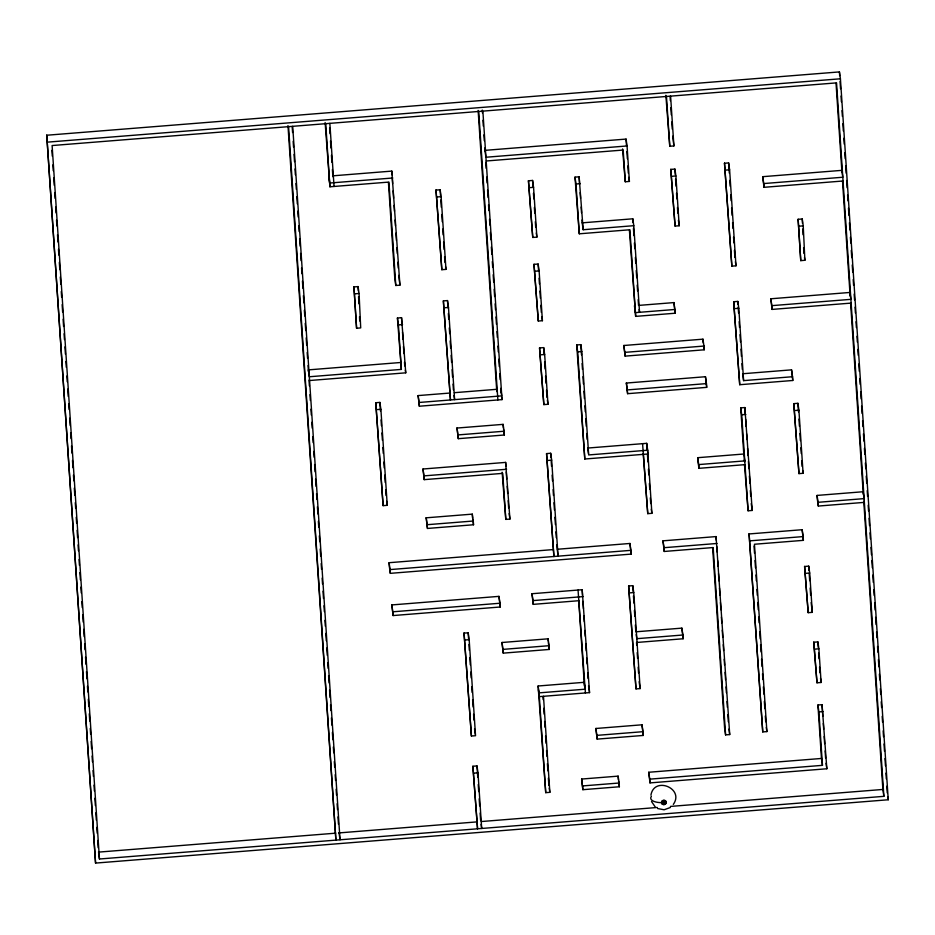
<?xml version="1.0" encoding="UTF-8"?>
<svg xmlns="http://www.w3.org/2000/svg" width="935" height="935" viewBox="0 0 935 935"><rect width="100%" height="100%" fill="white"/><g stroke="black" fill="none" stroke-linecap="round" stroke-linejoin="round"><path stroke-width="1.4" d="M664.189 800.266L663.534 804.649M650.924 795.182C654.126 775.805 684.724 788.474 673.317 804.392M664.645 800.348L663.067 804.556M665.077 800.524L662.635 804.392M665.463 800.769L662.249 804.147M665.79 801.073L661.933 803.843M670.348 807.513L664.107 809.78L657.632 808.53M666.036 801.435L661.688 803.481M666.199 801.833L661.512 803.072M666.281 802.265L661.466 802.218M798.128 219.339L802.242 218.965L803.235 225.838L804.883 260.269L800.757 260.643L798.128 219.339L800.757 260.643M799.109 226.212L803.235 225.838M353.944 286.952L358.07 286.577L359.063 293.461L360.711 327.893L356.586 328.267L353.944 286.952L356.586 328.267M354.938 293.835L359.063 293.461M46.75 135.236L839.431 71.913L840.425 78.785L888.25 799.764L95.569 863.087L46.75 135.236L95.569 863.087M47.743 142.12L840.425 78.785M627.058 145.965L626.064 139.081L484.938 150.36L485.919 157.244L627.058 145.965L629.407 181.437L625.281 181.776L622.57 148.934M486.177 160.995L623.178 150.044L625.281 181.776M665.86 95.276L669.776 146.257L673.901 145.93L670.594 96.13M333 175.815L391.823 171.105L399.923 285.163L395.797 285.491L394.804 278.607L388.434 182.477M392.817 177.989L329.669 183.038L328.676 176.154M325.123 122.543L329.915 186.79L388.937 182.08L395.797 285.491M724.496 163.239L728.622 162.912L729.616 169.796L735.985 265.82L731.86 266.148L724.496 163.239L731.86 266.148M528.45 180.782L532.588 180.455L533.569 187.339L536.877 237.128L532.751 237.455L528.45 180.782L532.751 237.455M638.652 305.406L673.96 302.589L675.199 313.225L635.66 316.381L629.909 229.765L579.291 233.808L575.002 177.136L579.127 176.808L583.171 229.73L633.79 225.686L639.54 312.302L639.143 309.543M670.781 169.41L674.906 169.083L675.9 175.967L679.196 225.756L675.07 226.083L670.781 169.41L675.07 226.083M436.014 190.097L440.14 189.77L441.133 196.654L445.96 269.385L441.834 269.712L436.014 190.097L441.834 269.712M725.49 170.123L729.616 169.796M529.444 187.666L533.569 187.339M671.762 176.294L675.9 175.967M575.002 177.136L575.995 184.02L580.121 183.692M437.007 196.981L441.133 196.654M762.738 176.68L841.816 170.357L842.809 177.241L763.731 183.564L762.738 176.68L763.977 187.316L843.054 180.993M581.991 219.97L582.189 222.846L632.796 218.802L633.79 225.686M534.002 264.36L538.128 264.032L539.121 270.916L542.417 320.705L538.291 321.032L534.002 264.36L538.291 321.032M534.995 271.243L539.121 270.916M443.365 300.895L450.471 399.958L443.365 300.895L447.491 300.567L448.484 307.451L454.597 399.631L454.001 395.505M444.359 307.779L448.484 307.451M400.379 362.523L308.328 369.886L309.321 376.758L401.36 369.407L397.422 318.017L401.547 317.69L405.743 372.831L309.567 380.522M397.422 318.017L398.415 324.901L402.541 324.574M733.683 301.748L737.808 301.409L738.802 308.293L743.606 380.639L792.541 376.723L792.787 380.487L739.725 384.717L733.683 301.748L739.725 384.717M770.837 298.779L849.915 292.456L850.908 299.34L771.831 305.651L770.837 298.779L772.076 309.415L851.154 303.092M674.941 309.473L635.414 312.629L634.421 305.745M734.676 308.62L738.802 308.293M539.542 347.937L543.667 347.61L544.661 354.494L547.968 404.282L543.843 404.61L539.542 347.937L543.843 404.61M646.962 447.094L647.943 453.978L584.796 459.015L576.696 344.968L580.834 344.641L581.815 351.525L588.676 454.936L647.698 450.214L651.882 513.327L647.756 513.654L643.245 453.709M623.89 345.494L702.956 339.171L703.95 346.055L704.207 349.807L625.129 356.13L623.89 345.494L625.129 356.13M540.535 354.821L544.661 354.494M576.696 344.968L577.69 351.852L581.815 351.525M624.884 352.366L703.95 346.055M482.869 111.136L502.001 399.619L419.348 406.222L418.109 395.587L450.016 393.039M454.363 392.688L496.415 389.334M375.765 402.74L379.891 402.412L380.884 409.296L387.254 505.321L383.116 505.648L375.765 402.74L383.116 505.648M626.38 383.046L705.457 376.723L706.439 383.607L706.696 387.359L627.619 393.682L626.38 383.046L627.619 393.682M742.612 373.755L791.548 369.851L792.541 376.723M418.109 395.587L419.102 402.471L501.756 395.867L500.763 388.983M376.747 409.623L380.884 409.296M627.373 389.918L706.439 383.607M457.051 428.043L503.112 424.361L504.094 431.234L504.351 434.997L458.29 438.679L457.051 428.043L458.29 438.679M743.816 454.433L740.719 407.882L744.856 407.555L752.207 510.452L748.082 510.791L744.482 464.625M793.792 403.639L797.917 403.312L798.911 410.196L803.095 473.297L798.969 473.624L793.792 403.639L798.969 473.624M458.045 434.915L504.094 431.234M740.719 407.882L741.712 414.766L745.838 414.427M794.773 410.523L798.911 410.196M647.698 450.214L646.704 443.342L587.694 448.052L588.477 453.557M546.554 453.592L553.917 556.5L546.554 453.592L550.68 453.265L551.673 460.149L558.043 556.173L556.757 544.918M505.8 519.404L502.738 473.367L424.221 479.643L422.982 469.008L505.636 462.404L509.926 519.077L505.8 519.404L502.13 472.233M547.548 460.476L551.673 460.149M422.982 469.008L423.976 475.88L506.618 469.276M697.72 457.694L743.781 454.013L744.774 460.897L698.714 464.578L697.72 457.694L697.978 461.446L698.959 468.33L745.02 464.648M426.22 517.815L472.28 514.133L473.274 521.017L473.519 524.769L427.459 528.45L426.22 517.815L427.459 528.45M427.213 524.699L473.274 521.017M817.073 495.421L863.134 491.74L864.127 498.624L818.067 502.305L817.073 495.421L817.319 499.173L818.312 506.057L864.372 502.375M557.412 549.254L629.968 543.469L631.207 554.104L390.327 573.342L389.334 566.458L389.089 562.706L553.053 549.605M725.595 734.887L713.171 547.548L664.236 551.463L662.997 540.827L716.058 536.585L729.721 734.559L725.595 734.887L724.602 728.003L712.657 547.898M749.087 533.943L802.148 529.713L803.142 536.585L803.387 540.348L754.451 544.252L766.887 731.591L762.75 731.918L749.087 533.943L762.75 731.918M389.089 562.706L390.07 569.59L630.961 550.341M662.997 540.827L663.99 547.7L717.051 543.469M750.08 540.827L803.142 536.585M804.591 566.481L808.717 566.142L809.71 573.026L812.316 612.355L808.191 612.682L804.591 566.481L808.191 612.682M391.882 604.922L498.963 596.366L499.956 603.239L500.202 607.002L393.121 615.557L391.882 604.922L393.121 615.557M579.291 600.679L533.231 604.361L531.992 593.725L582.178 589.716L589.541 692.625L539.355 696.633L538.361 689.749M628.636 586L632.761 585.672L633.755 592.556L640.124 688.581L635.999 688.908L628.636 586L635.999 688.908M805.584 573.354L809.71 573.026M392.875 611.794L499.956 603.239M531.992 593.725L532.985 600.609L583.171 596.6M629.629 592.883L633.755 592.556M464.041 633.124L468.178 632.796L469.171 639.68L475.541 735.705L471.404 736.032L464.041 633.124L471.404 736.032M465.034 640.008L469.171 639.68M502.025 642.497L548.085 638.815L549.067 645.699L549.324 649.451L503.264 653.133L502.025 642.497L503.264 653.133M635.823 631.803L681.884 628.133L682.877 635.005L683.123 638.769L637.062 642.438M503.018 649.381L549.067 645.699M682.877 635.005L636.817 638.687L636.221 634.561M813.766 642.24L817.891 641.913L818.885 648.797L821.117 682.48L816.991 682.807L813.766 642.24L816.991 682.807M814.759 649.124L818.885 648.797M538.104 685.998L584.165 682.316L585.158 689.2L539.098 692.87L538.104 685.998L545.724 792.658L549.85 792.331L543.48 696.294M821.468 758.46L817.926 705.013L822.052 704.686L826.844 768.769L649.989 782.899L648.738 772.263L821.468 758.46L822.461 765.344L649.731 779.147L648.738 772.263M595.934 728.482L641.994 724.8L642.988 731.684L643.233 735.448L597.173 739.117L595.934 728.482L597.173 739.117M817.926 705.013L818.92 711.897L823.045 711.57M596.927 735.366L642.988 731.684M472.876 766.256L477.563 828.796L472.876 766.256L477.002 765.929L477.995 772.813L481.689 828.468L481.093 824.343M473.87 773.14L477.995 772.813M581.64 779.054L618.128 776.132L619.122 783.016L619.367 786.767L582.879 789.689L581.64 779.054L582.879 789.689M582.634 785.926L619.122 783.016M98.455 852.124L335.677 833.178M338.587 832.945L476.838 821.9M481.209 821.549L657.305 807.478M670.407 806.426L882.885 789.456L883.867 796.339L99.449 859.008L98.654 853.503M666.258 802.697L661.571 801.798M666.152 803.118L663.873 802.557A12.435 5.201 -3.8 0 1 651.403 796.339M665.954 803.516L661.77 801.4M665.673 803.878L662.05 801.038M655.201 806.905L651.508 801.505M665.323 804.182L662.401 800.734M664.914 804.416L662.798 800.5M664.469 804.579L663.242 800.337M887.853 797.006L888.25 799.764M804.486 257.511L804.883 260.269M792.787 380.487L791.548 369.851M802.697 470.55L803.095 473.297M803.387 540.348L802.148 529.713M812.316 612.355L811.136 602.561M820.521 678.354L821.117 682.48M826.049 763.264L826.844 768.769M735.389 261.683L735.985 265.82M742.811 375.134L743.606 380.639M751.226 503.579L752.207 510.452M744.237 459.143L744.622 461.902M766.291 727.453L766.887 731.591M703.611 345.681L704.207 349.807M673.901 145.93L672.721 136.194M706.696 387.359L705.457 376.723M678.401 220.251L679.196 225.756M675.199 313.225L673.96 302.589M728.926 729.055L729.721 734.559M628.811 177.311L629.407 181.437M683.123 638.769L681.884 628.133M635.66 316.381L629.407 230.15M642.579 443.669L647.756 513.654M651.286 509.201L651.882 513.327M631.207 554.104L629.968 543.469M582.189 222.846L583.171 229.73M639.131 681.697L640.124 688.581M643.233 735.448L641.994 724.8M618.573 781.263L619.367 786.767M536.281 233.002L536.877 237.128M541.832 316.579L542.417 320.705M578.052 590.043L585.415 692.952M547.372 400.157L547.968 404.282M588.547 685.741L589.541 692.625M548.331 642.567L549.324 649.451M501.604 396.861L502.001 399.619M503.556 429.492L504.351 434.997M549.254 788.193L549.85 792.331M509.131 513.572L509.926 519.077M500.202 607.002L498.963 596.366M445.563 266.639L445.96 269.385M472.724 519.264L473.519 524.769M474.548 728.821L475.342 734.326M399.923 285.163L398.742 275.369M405.346 370.085L405.743 372.831M386.658 501.195L387.254 505.321M339.043 832.91L340.036 839.782L292.702 126.319M663.71 800.255L664.002 804.649M839.431 71.913L839.677 75.665M840.062 81.485L840.553 88.767M841.033 96.048L841.418 101.868M842.003 110.611L842.388 116.431M842.867 123.712L843.347 130.993M843.837 138.275L844.223 144.095M844.796 152.837L845.182 158.658M845.672 165.939L846.152 173.22M846.631 180.502L847.122 187.783M847.601 195.064L847.987 200.885M848.466 208.166L848.957 215.447M849.436 222.729L849.915 229.998M850.406 237.28L850.792 243.112M851.271 250.393L851.75 257.674M852.241 264.944L852.72 272.225M853.199 279.507L853.585 285.339M854.169 294.069L854.555 299.89M855.034 307.171L855.42 313.003M856.004 321.733L856.39 327.554M856.974 336.296L857.36 342.117M857.839 349.398L858.225 355.218M858.809 363.96L859.288 371.242M859.768 378.523L860.153 384.343M860.644 391.625L861.123 398.906M861.602 406.187L862.093 413.469M862.573 420.75L862.958 426.57M863.437 433.852L863.928 441.133M864.408 448.414L864.793 454.235M865.378 462.977L865.763 468.797M866.242 476.079L866.722 483.36M867.212 490.641L867.598 496.462M868.171 505.192L868.557 511.024M869.047 518.306L869.527 525.587M870.006 532.856L870.391 538.689M870.976 547.419L871.455 554.7M871.841 560.521L872.332 567.802M872.811 575.083L873.29 582.365M873.781 589.646L874.167 595.466M874.646 602.748L875.125 610.029M875.616 617.31L876.095 624.592M876.574 631.873L876.96 637.693M877.544 646.436L877.93 652.256M878.409 659.537L878.9 666.819M879.379 674.1L879.765 679.92M880.349 688.663L880.735 694.483M881.214 701.764L881.6 707.585M882.184 716.327L882.57 722.147M883.143 730.878L883.528 736.71M884.019 743.991L884.498 751.272M884.977 758.554L885.468 765.823M885.948 773.105L886.333 778.937M886.812 786.218L887.257 792.88M883.867 796.339L836.544 82.876L52.115 145.544L99.449 859.008M836.042 83.273L841.932 172.087M842.505 180.829L850.16 296.208M850.616 303.139L863.297 494.241M863.753 501.16L882.885 789.456M818.067 502.305L818.312 506.057M817.891 641.913L818.265 647.523M818.639 653.144L819.013 658.754M819.574 667.181L819.937 672.791M822.052 704.686L822.823 716.245M823.303 723.468L823.688 729.242M824.167 736.464L824.647 743.687M825.126 750.91L825.605 758.133M818.92 711.897L822.461 765.344M797.917 403.312L798.49 411.914M798.957 419.09L799.437 426.255M799.916 433.431L800.383 440.607M800.863 447.772L801.248 453.51M801.716 460.686L802.101 466.413M808.717 566.142L809.009 570.514M809.196 573.424L809.687 580.717M810.166 587.998L810.645 595.279M763.731 183.564L763.977 187.316M771.831 305.651L772.076 309.415M728.622 162.912L729.3 173.092M729.779 180.373L730.165 186.194M730.749 194.924L731.135 200.744M731.614 208.014L732.093 215.284M732.584 222.565L732.97 228.385M733.543 237.116L733.928 242.936M734.419 250.206L734.898 257.476M737.808 301.409L738.007 304.307M738.194 307.206L738.58 312.991M739.153 321.663L739.538 327.46M740.017 334.695L740.497 341.929M740.976 349.164L741.455 356.399M741.934 363.621L742.32 369.418M744.856 407.555L745.242 413.375M745.627 419.196L746.107 426.465M746.586 433.735L746.971 439.555M747.556 448.286L748.035 455.567M748.421 461.387L748.9 468.657M749.391 475.927L749.87 483.208M750.349 490.478L750.735 496.298M754.042 546.052L754.522 553.286M755.001 560.521L755.48 567.755M755.959 574.99L756.345 580.775M756.918 589.459L757.303 595.244M757.782 602.479L758.262 609.713M758.741 616.995L759.126 622.815M759.711 631.546L760.19 638.827M760.576 644.647L761.067 651.929M761.546 659.198L762.025 666.48M762.516 673.761L762.902 679.581M763.381 686.863L763.86 694.132M764.351 701.414L764.83 708.695M765.309 715.976L765.695 721.797M741.712 414.766L748.082 510.791M702.956 339.171L703.213 342.923M716.058 536.585L716.303 540.337M716.689 546.122L717.075 551.919M717.648 560.591L718.033 566.388M718.512 573.622L718.992 580.857M719.471 588.08L719.95 595.314M720.429 602.549L720.908 609.784M721.399 617.053L721.785 622.874M722.264 630.143L722.743 637.425M723.234 644.706L723.62 650.526M724.193 659.257L724.578 665.077M725.069 672.358L725.548 679.64M726.028 686.921L726.413 692.741M726.998 701.472L727.383 707.292M727.862 714.574L728.342 721.855M698.714 464.578L698.959 468.33M670.079 96.363L670.36 100.629M670.839 107.747L671.307 114.853M671.774 121.971L672.253 129.088M674.906 169.083L675.28 174.775M675.561 179.041L676.04 186.159M676.508 193.264L676.882 198.956M677.454 207.5L677.828 213.192M666.468 96.457L669.776 146.257M663.99 547.7L664.236 551.463M632.796 218.802L633.053 222.553M633.439 228.374L633.918 235.643M634.397 242.913L634.783 248.722M635.368 257.452L635.753 263.261M636.232 270.531L636.712 277.8M637.191 285.07L637.577 290.878M638.161 299.609L638.547 305.418M646.704 443.342L647.09 449.069M647.464 454.807L647.943 461.983M648.422 469.16L648.797 474.886M649.369 483.5L649.755 489.239M650.328 497.841L650.702 503.579M626.064 139.081L626.508 145.72M626.882 151.493L627.362 158.705M627.841 165.904L628.32 173.115M649.731 779.147L649.989 782.899M632.761 585.672L633.147 591.493M633.439 595.852L633.93 603.133M634.409 610.403L634.795 616.223M635.368 624.954L635.753 630.774M636.525 642.415L636.723 645.325M637.202 652.595L637.588 658.415M638.173 667.146L638.558 672.966M579.127 176.808L579.606 183.996M580.179 192.633L580.565 198.384M581.138 207.021L581.512 212.771M618.128 776.132L618.374 779.895M575.995 184.02L579.291 233.808M580.834 344.641L581.5 354.833M582.084 363.575L582.47 369.407M582.949 376.688L583.44 383.969M583.919 391.251L584.398 398.532M584.889 405.813L585.275 411.645M585.754 418.927L586.245 426.208M586.724 433.489L587.11 439.31M577.69 351.852L584.796 459.015M582.178 589.716L582.563 595.537M582.949 601.357L583.428 608.627M583.919 615.908L584.305 621.728M584.878 630.447L585.263 636.267M585.754 643.549L586.233 650.818M586.712 658.1L587.098 663.92M587.683 672.651L588.068 678.459M578.73 600.223L584.422 686.068M532.588 180.455L532.962 186.147M533.429 193.253L533.815 198.945M534.376 207.488L534.75 213.18M535.323 221.712L535.697 227.404M538.128 264.032L538.595 271.15M539.074 278.256L539.448 283.948M539.916 291.065L540.395 298.171M540.862 305.289L541.342 312.407M543.667 347.61L544.147 354.727M544.614 361.833L545.082 368.951M545.561 376.057L546.028 383.175M546.508 390.292L546.975 397.398M550.68 453.265L550.972 457.624M551.159 460.534L551.545 466.355M552.129 475.085L552.515 480.906M553.088 489.636L553.473 495.457M553.964 502.726L554.443 510.007M554.923 517.277L555.413 524.558M555.893 531.828L556.278 537.648M548.085 638.815L548.249 641.317M542.966 696.692L543.165 699.602M543.738 708.333L544.123 714.153M544.614 721.423L545 727.243M545.572 735.974L546.063 743.255M546.543 750.524L546.928 756.345M547.407 763.626L547.887 770.896M548.377 778.165L548.857 785.447M532.985 600.609L533.231 604.361M539.098 692.87L545.724 792.658M482.261 110.073L482.448 112.995M482.939 120.276L483.325 126.108M483.898 134.85L484.295 140.671M484.774 147.964L484.961 150.874M485.744 162.526L486.13 168.358M486.703 177.101L487.088 182.933M487.579 190.214L488.058 197.495M488.537 204.788L488.923 210.609M489.508 219.351L489.893 225.183M490.384 232.464L490.863 239.757M491.342 247.039L491.833 254.32M492.313 261.601L492.698 267.433M493.177 274.715L493.668 282.008M494.147 289.289L494.627 296.57M495.118 303.863L495.503 309.684M495.982 316.977L496.473 324.258M496.952 331.539L497.338 337.371M497.923 346.114L498.308 351.946M498.787 359.227L499.267 366.508M499.757 373.801L500.143 379.622M500.716 388.364L501.008 392.735M503.112 424.361L503.357 428.113M505.636 462.404L505.882 466.156M506.267 471.906L506.735 479.106M507.214 486.293L507.693 493.493M508.173 500.681L508.652 507.88M478.732 111.464L497.876 399.946M478.136 110.412L496.789 391.613M472.28 514.133L472.526 517.896M440.14 189.77L440.525 195.59M440.817 199.95L441.297 207.231M441.787 214.501L442.267 221.77M442.746 229.052L443.132 234.872M443.611 242.142L444.102 249.411M444.581 256.693L444.966 262.501M447.491 300.567L447.97 307.767M448.356 313.529L448.73 319.291M449.303 327.928L449.688 333.69M450.167 340.901L450.647 348.1M451.126 355.3L451.605 362.5M452.072 369.699L452.552 376.91M453.031 384.11L453.417 389.872M468.178 632.796L468.564 638.617M468.949 644.437L469.335 650.257M469.814 657.527L470.293 664.808M470.784 672.078L471.17 677.898M471.743 686.629L472.128 692.449M472.619 699.719L473.098 707M473.577 714.27L473.963 720.09M477.002 765.929L477.762 777.347M478.241 784.488L478.708 791.618M479.188 798.759L479.655 805.888M480.134 813.029L480.602 820.159M419.102 402.471L419.348 406.222M423.976 475.88L424.221 479.643M391.823 171.105L392.081 174.868M392.268 177.779L392.653 183.611M393.132 190.892L393.623 198.173M394.102 205.455L394.488 211.275M395.073 220.017L395.458 225.849M395.937 233.131L396.428 240.412M396.908 247.693L397.293 253.514M397.878 262.256L398.263 268.088M401.547 317.69L402.027 324.866M402.506 332.042L402.973 339.23M403.452 346.406L403.932 353.582M404.504 362.196L404.75 365.947M398.415 324.901L401.36 369.407M379.891 402.412L380.463 411.143M381.048 419.873L381.433 425.694M381.912 432.963L382.403 440.245M382.882 447.514L383.268 453.335M383.841 462.065L384.227 467.886M384.717 475.167L385.197 482.437M385.676 489.706L386.061 495.527M390.07 569.59L390.327 573.342M329.856 123.35L334.052 186.462M329.634 127.943L330.008 133.682M330.487 140.858L330.967 148.022M331.434 155.198L331.913 162.374M332.392 169.539L332.872 176.715M325.731 123.689L329.915 186.79M292.199 126.728L292.585 132.548M293.158 141.278L293.543 147.111M294.034 154.392L294.513 161.673M294.993 168.943L295.378 174.775M295.963 183.505L296.348 189.338M296.827 196.607L297.318 203.888M297.798 211.17L298.183 217.002M298.768 225.732L299.153 231.553M299.632 238.834L300.112 246.115M300.602 253.397L301.082 260.678M301.561 267.959L301.947 273.78M302.437 281.061L302.917 288.342M303.396 295.624L303.887 302.905M304.366 310.186L304.752 316.007M305.231 323.288L305.722 330.569M306.201 337.851L306.68 345.132M307.171 352.413L307.557 358.234M308.036 365.515L308.421 371.335M309.006 380.077L309.392 385.898M309.964 394.64L310.35 400.46M310.934 409.191L311.32 415.023M311.799 422.304L312.185 428.125M312.769 436.855L313.155 442.687M313.739 451.418L314.125 457.25M314.604 464.52L315.083 471.801M315.574 479.082L316.053 486.364M316.533 493.645L316.918 499.465M317.409 506.747L317.888 514.028M318.367 521.309L318.753 527.13M319.338 535.872L319.723 541.692M320.202 548.974L320.693 556.255M321.173 563.536L321.558 569.357M322.143 578.099L322.528 583.919M323.007 591.2L323.487 598.482M323.977 605.763L324.363 611.583M324.936 620.326L325.322 626.146M325.812 633.427L326.292 640.709M326.771 647.99L327.262 655.271M327.741 662.553L328.127 668.373M328.606 675.654L329.097 682.936M329.576 690.217L330.055 697.487M330.546 704.768L330.932 710.6M331.411 717.881L331.89 725.163M332.381 732.432L332.86 739.714M333.339 746.995L333.725 752.827M334.309 761.558L334.695 767.378M335.174 774.659L335.56 780.491M336.144 789.222L336.53 795.042M337.114 803.784L337.5 809.605M337.979 816.886L338.458 824.167M288.576 126.657L335.899 840.121L287.968 125.594M51.904 150.313L52.29 156.133M52.863 164.876L53.248 170.696M53.739 177.977L54.218 185.259M54.697 192.54L55.083 198.36M55.668 207.102L56.053 212.923M56.532 220.204L56.918 226.025M57.502 234.767L57.982 242.048M58.473 249.318L58.858 255.15M59.337 262.431L59.817 269.712M60.307 276.982L60.787 284.263M61.266 291.545L61.652 297.377M62.142 304.658L62.622 311.928M63.101 319.209L63.592 326.49M64.071 333.772L64.457 339.592M64.936 346.873L65.427 354.155M65.906 361.436L66.291 367.268M66.876 375.999L67.262 381.819M67.741 389.1L68.22 396.382M68.711 403.663L69.096 409.483M69.669 418.225L70.16 425.507M70.639 432.788L71.025 438.608M71.504 445.89L71.995 453.171M72.474 460.452L72.953 467.734M73.444 475.015L73.83 480.835M74.309 488.117L74.788 495.398M75.279 502.679L75.665 508.5M76.238 517.23L76.623 523.062M77.114 530.344L77.593 537.625M78.072 544.895L78.458 550.727M79.043 559.457L79.428 565.289M79.907 572.571L80.398 579.84M80.877 587.122L81.263 592.954M81.848 601.684L82.233 607.505M82.712 614.786L83.192 622.067M83.682 629.348L84.162 636.63M84.641 643.911L85.027 649.731M85.517 657.013L85.997 664.294M86.476 671.575L86.967 678.857M87.446 686.138L87.832 691.958M88.311 699.24L88.802 706.521M89.281 713.802L89.76 721.084M90.251 728.365L90.637 734.185M91.116 741.467L91.595 748.748M92.086 756.029L92.472 761.85M93.044 770.592L93.43 776.412M94.014 785.143L94.4 790.975M94.879 798.256L95.37 805.538M95.849 812.807L96.328 820.088M96.808 827.37L97.205 833.202M97.684 840.471L98.163 847.753M802.242 218.965L802.452 223.266M802.721 229.005L803.001 234.743M803.609 247.646L803.89 253.385M358.07 286.577L358.28 290.89M358.549 296.629L358.9 303.793M359.507 316.708L359.718 321.009"/></g></svg>
